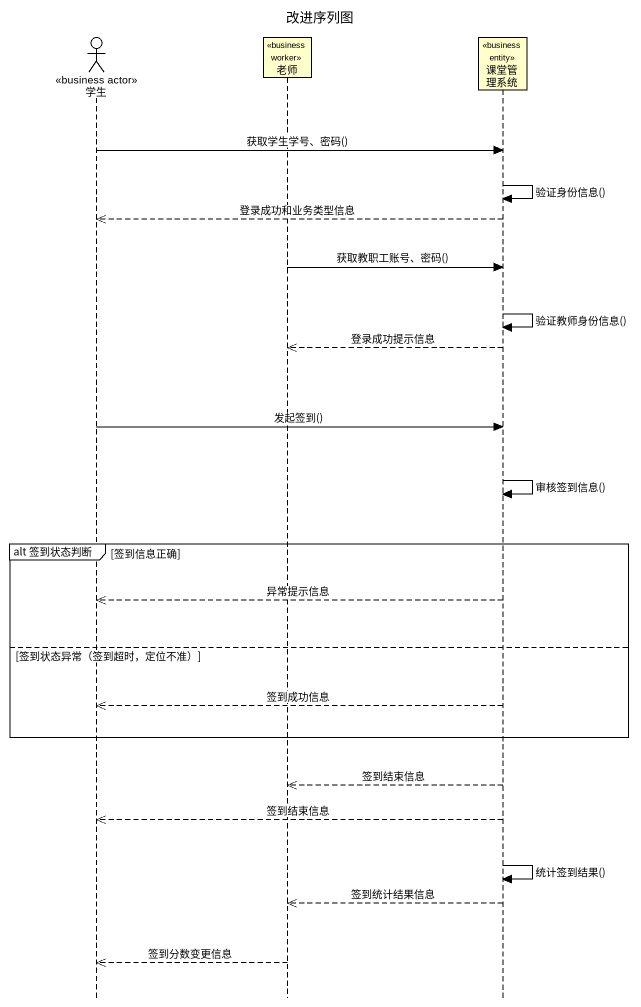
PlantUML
@startuml
title 改进序列图
hide footbox
actor 学生 <<business actor>>
participant 老师 <<business worker>>
participant 课堂管理系统 <<business entity>>

学生 -> 课堂管理系统 : 获取学生学号、密码()
课堂管理系统 -> 课堂管理系统 : 验证身份信息()
课堂管理系统 -->> 学生 : 登录成功和业务类型信息
老师 -> 课堂管理系统 : 获取教职工账号、密码()
课堂管理系统 -> 课堂管理系统 : 验证教师身份信息()
课堂管理系统 -->> 老师 : 登录成功提示信息
学生 -> 课堂管理系统 : 发起签到()
课堂管理系统 -> 课堂管理系统 : 审核签到信息()
group alt 签到状态判断 [签到信息正确]
  课堂管理系统 -->> 学生 : 异常提示信息
else 签到状态异常（签到超时，定位不准）
  课堂管理系统 -->> 学生 : 签到成功信息
end
课堂管理系统 -->> 老师 : 签到结束信息
课堂管理系统 -->> 学生 : 签到结束信息
课堂管理系统 -> 课堂管理系统 : 统计签到结果()
课堂管理系统 -->> 老师 : 签到统计结果信息
老师 -->> 学生 : 签到分数变更信息
@enduml
